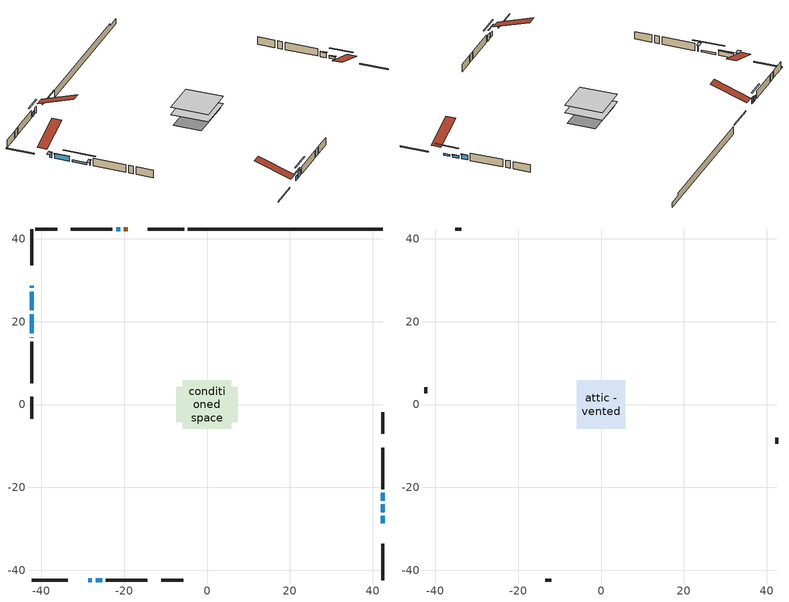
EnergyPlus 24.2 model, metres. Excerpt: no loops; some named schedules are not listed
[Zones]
conditioned space
 floor adiabatic (AdiabaticFloorConstruction): -5.82,-5.82 -5.82,5.82 5.82,5.82 5.82,-5.82 z1.37
 floor foundation (Slab1 construction): -7.39,-4.34 -7.39,4.34 7.39,4.34 7.39,-4.34 z-1.07
 wall outside (RimJoist1 construction): -5.53,42.34 -14.33,42.34 / -42.34,-42.34 -33.54,-42.34 / -42.34,42.34 -42.34,33.54 / 42.34,-42.34 42.34,-33.54 z1.37:1.67
 wall outside (AdiabaticWallConstruction 1): -19.17,42.34 -20.03,42.34 z1.37:3.4
 wall outside (AdiabaticWallConstruction): -42.34,28.69 -42.34,28.18 / -42.34,16.25 -42.34,16.08 z1.37:2.97; -42.34,27.26 -42.34,22.68 / 42.34,-23.18 42.34,-21.35 z1.37:2.89; 42.34,-28.69 42.34,-26.86 / -42.34,21.75 -42.34,17.18 z1.37:1.98; 42.34,-25.94 42.34,-24.11 z1.37:2.13; -20.96,42.34 -21.88,42.34 / -28.69,-42.34 -27.78,-42.34 z1.37:2.9; -26.85,-42.34 -25.33,-42.34 z1.37:3.4
 wall outside (Wall1 construction): -22.81,42.34 -32.82,42.34 / -24.4,-42.34 -14.38,-42.34 / -42.34,15.15 -42.34,5.13 / 42.34,-20.42 42.34,-10.4 z1.37:3.81
 wall outside (Wall3 construction): -36.12,42.34 -41.41,42.34 / -11.08,-42.34 -5.79,-42.34 / -42.34,1.83 -42.34,-3.46 / 42.34,-7.11 42.34,-1.81 z1.37:3.81
 wall foundation (FoundationWall1 construction): -4.6,42.34,-1.07 -4.6,42.34,1.37 37.65,42.34,1.37 37.65,42.34,0.54 42.34,42.34,0.54 42.34,42.34,-1.07
 window (WindowConstruction 6): -42.34,28.69 -42.34,28.18 z1.37:2.97
 window (WindowConstruction 5): -42.34,27.26 -42.34,22.68 z1.37:2.89
 window (WindowConstruction 8): 42.34,-28.69 42.34,-26.86 z1.37:1.98
 window (WindowConstruction 9): -42.34,21.75 -42.34,17.18 z1.37:1.98
 window (WindowConstruction 7): -42.34,16.25 -42.34,16.08 z1.37:2.97
 window (WindowConstruction): 42.34,-25.94 42.34,-24.11 z1.37:2.13
 window (WindowConstruction 1): 42.34,-23.18 42.34,-21.35 z1.37:2.89
 window (WindowConstruction 2): -20.96,42.34 -21.88,42.34 z1.37:2.89
 window (WindowConstruction 3): -28.69,-42.34 -27.78,-42.34 z1.37:2.89
 window (WindowConstruction 4): -26.85,-42.34 -25.33,-42.34 z1.37:3.4
 door (Door): -19.18,42.34 -20.03,42.34 z1.37:3.4
 ceiling adiabatic (AdiabaticFloorConstruction): 5.82,-5.82 5.82,5.82 -5.82,5.82 -5.82,-5.82 z1.37
attic - vented
 floor to conditioned space (Floor1 construction Reversed): -5.82,-5.82 -5.82,5.82 5.82,5.82 5.82,-5.82 z3.81
 wall outside (Wall2 construction): -33.75,42.34 -35.19,42.34 / -13.45,-42.34 -12.01,-42.34 / -42.34,4.2 -42.34,2.76 / 42.34,-9.47 42.34,-8.04 z1.37:3.81
 roof outside (Roof1 construction): -18.25,42.34,3.81 -18.25,31,7.59 -15.26,31,7.59 -15.26,42.34,3.81; -29.62,-42.34,3.81 -29.62,-31,7.59 -32.61,-31,7.59 -32.61,-42.34,3.81; -42.34,29.62,3.81 -31,29.62,7.59 -31,32.61,7.59 -42.34,32.61,3.81; 42.34,-29.62,3.81 31,-29.62,7.59 31,-32.61,7.59 42.34,-32.61,3.81
shading: -42.34,27.89 -42.34,28.99 -44.17,28.99 -44.17,27.89 z3.27; -42.34,22.56 -42.34,27.37 -42.64,27.37 -42.64,22.56 z3.01; 42.34,-24.12 42.34,-31.43 42.64,-31.43 42.64,-24.12 z4.72; -42.34,14.44 -42.34,24.49 -42.64,24.49 -42.64,14.44 z4.72; -42.34,15.78 -42.34,16.55 -44.17,16.55 -44.17,15.78 z3.27; 42.34,-23.99 42.34,-26.05 42.64,-26.05 42.64,-23.99 z2.25; 42.34,-21.23 42.34,-23.3 42.64,-23.3 42.64,-21.23 z3.01; -24.32,42.34 -18.52,42.34 -18.52,42.64 -24.32,42.64 z5.34; -26.26,-42.34 -30.21,-42.34 -30.21,-42.64 -26.26,-42.64 z4.41; -22.59,-42.34 -29.59,-42.34 -29.59,-42.64 -22.59,-42.64 z6.14
[Building]
Building 1: Terrain=Suburbs
[Site:Location]
Bathurst AP_NB: Latitude {deg}=47.63; Longitude {deg}=-65.74; Time Zone {hr}=-4; Elevation {m}=59; Keep Site Location Information=Yes
[Site:GroundTemperature:Shallow]
0.0375368, -2.14911, -2.32423, -1.28655, 2.87914, 7.02543, 10.62, 12.8971, 13.0906, 11.2385, 7.7356, 3.71651
[Site:WaterMainsTemperature]
Calculation Method=Schedule; Temperature Schedule=mains temperature schedule
[Material] Roughness=Rough; Thermal Absorptance=0.9
Name | Thickness {m} | Conductivity {W/m-K} | Density {kg/m3} | Specific Heat {J/kg-K} | Solar Absorptance | Visible Absorptance
asphalt or fiberglass shingles | 0.00635 | 0.162714 | 1121.4 | 1465.45 | 0.4 | 0.4
ceiling loosefill ins | 0.254 | 0.0480833 | 16.02 | 1046.75 | 0.7 | 0.7
ceiling stud and cavity | 0.1397 | 0.0921454 | 65.682 | 1177.47 | 0.7 | 0.7
concrete 4.0 in. | 0.1016 | 1.803125 | 2242.8 | 837.4 | 0.7 | 0.7
concrete 8.0 in. | 0.2032 | 1.803125 | 2242.8 | 837.4 | 0.7 | 0.7
door material | 0.04445 | 0.0451087 | 512.64 | 1214.23 | 0.7 | 0.7
floor covering | 0.0127 | 0.0433444 | 54.468 | 1339.84 | 0.6 | 0.6
floor rigid ins; wall rigid ins 1 | 0.512978 | 0.029427 | 32.04 | 1214.23 | 0.7 | 0.7
floor stud and cavity | 0.1397 | 1.75129 | 37.0049 | 1207.88 | 0.7 | 0.7
furniture material conditioned space 1 | 0.1524 | 0.115458 | 640.8 | 1214.23 | 0.6 | 0.6
gypsum board | 0.0127 | 0.160291 | 801 | 837.4 | 0.6 | 0.6
osb sheathing 0.5 in. | 0.0127 | 0.115458 | 512.64 | 1214.23 | 0.7 | 0.7
osb sheathing 0.75 in. | 0.01905 | 0.115458 | 512.64 | 1214.23 | 0.7 | 0.7
osb sheathing 2.0 in. | 0.0508 | 0.115458 | 512.64 | 1214.23 | 0.7 | 0.7
rim joist rigid ins; wall rigid ins | 0.051816 | 0.029427 | 32.04 | 1214.23 | 0.7 | 0.7
rim joist stud and cavity | 0.0508 | 0.0296939 | 125.044 | 1163.47 | 0.6 | 0.6
wall stud and cavity | 0.1397 | 0.196872 | 139.0536 | 1170.24 | 0.7 | 0.7
wall stud and cavity 1 | 0.0889 | 6.9971 | 50.32683 | 1063.81 | 0.6 | 0.6
wall stud and cavity 2 | 0.1397 | 0.250838 | 139.0536 | 1170.24 | 0.7 | 0.7
wall stud and cavity 3 | 0.0889 | 0.380278 | 52.3479 | 1209.89 | 0.7 | 0.7
wall stud and cavity 4 | 0.0889 | 0.391764 | 83.0341 | 1211.67 | 0.7 | 0.7
wood siding | 0.0254 | 0.102417 | 544.68 | 1172.36 | 0.4 | 0.4
wood siding 1 | 0.00254 | 0.102417 | 544.68 | 1172.36 | 0.4 | 0.4
wood siding 2; wood siding 3; wood siding 4 | 0.0254 | 0.102417 | 544.68 | 1172.36 | 0.7 | 0.7
[WindowMaterial:SimpleGlazingSystem]
Name | U-Factor {W/m2-K} | Solar Heat Gain Coefficient
WindowMaterial | 3.1212 | 0.49
WindowMaterial 1 | 3.08997 | 0.56
WindowMaterial 2 | 3.063281 | 0.62
WindowMaterial 3 | 3.11098 | 0.49
WindowMaterial 4 | 3.01104 | 0.17
WindowMaterial 5 | 3.12176 | 0.46
[Construction]
AdiabaticFloorConstruction: floor stud and cavity, floor rigid ins, osb sheathing 0.75 in., floor covering
AdiabaticWallConstruction: wood siding 3, wall rigid ins 1, wall stud and cavity 3, gypsum board
AdiabaticWallConstruction 1: wood siding 4, wall rigid ins 1, wall stud and cavity 3, gypsum board
Door: door material
Floor1 construction Reversed: gypsum board, ceiling stud and cavity, ceiling loosefill ins
FoundationWall1 construction: concrete 8.0 in.
furniture construction conditioned space 1: furniture material conditioned space 1
PartitionWallConstruction: gypsum board, wall stud and cavity 4, gypsum board
RimJoist1 construction: wood siding 2, rim joist rigid ins, osb sheathing 2.0 in., rim joist stud and cavity
Roof1 construction: asphalt or fiberglass shingles
Slab1 construction: concrete 4.0 in.
Wall1 construction: wood siding, wall rigid ins, osb sheathing 0.5 in., wall stud and cavity, gypsum board
Wall2 construction: wood siding 1, wall stud and cavity 1
Wall3 construction: wood siding, wall rigid ins, osb sheathing 0.5 in., wall stud and cavity 2, gypsum board
WindowConstruction: WindowMaterial
WindowConstruction 1; WindowConstruction 2; WindowConstruction 3; WindowConstruction 5: WindowMaterial 1
WindowConstruction 4: WindowMaterial 2
WindowConstruction 6: WindowMaterial 3
WindowConstruction 7: WindowMaterial 4
WindowConstruction 8; WindowConstruction 9: WindowMaterial 5
[Zone] Multiplier=1; Part of Total Floor Area=Yes
Name | Volume {m3}
attic - vented | 83.2589
conditioned space | 676.9
[Space]
Name | Zone | Volume {m3}
attic - vented 1 | attic - vented | 83.2589
conditioned space 1 | conditioned space | 676.9
[ZoneInfiltration:EffectiveLeakageArea]
infil attic - vented 1: Zone or Space=attic - vented 1; Schedule=Always On Discrete; Effective Air Leakage Area {cm2}=5425.6; Stack Coefficient=0.000432502; Wind Coefficient=1.40512e-05
[ZoneMixing]
whole house fan mix: Zone or Space=attic - vented; Schedule=Always On Continuous; Design Flow Rate Calculation Method=Flow/Zone; Design Flow Rate {m3/s}=0; Source Zone or Space=conditioned space
[SurfaceProperty:ExposedFoundationPerimeter]
Slab1: Exposed Perimeter Calculation Method=TotalExposedPerimeter; Total Exposed Perimeter {m}=46.94
[InternalMass] Zone or ZoneList=conditioned space; Space or SpaceList=conditioned space 1
Name | Construction | Surface Area {m2}
furniture mass conditioned space 1 | furniture construction conditioned space 1 | 105.6
partition wall mass | PartitionWallConstruction | 264.001
[Lights]
interior lighting: Zone or ZoneList or Space or SpaceList=conditioned space 1; Schedule=interior lighting schedule; Design Level Calculation Method=LightingLevel; Lighting Level {W}=343.2; Return Air Fraction=0; Fraction Radiant=0.6; Fraction Visible=0.2; Fraction Replaceable=1
[People]
occupants: Zone or ZoneList or Space or SpaceList=conditioned space 1; Number of People Schedule=occupants schedule; Number of People Calculation Method=People; Number of People=3; Fraction Radiant=0.314171; Sensible Heat Fraction=0.56303; Activity Level Schedule=occupants activity schedule; Carbon Dioxide Generation Rate {m3/s-W}=0; Enable ASHRAE 55 Comfort Warnings=No; Mean Radiant Temperature Calculation Type=EnclosureAveraged
[ElectricEquipment] Zone or ZoneList or Space or SpaceList=conditioned space 1; Design Level Calculation Method=EquipmentLevel
Name | Schedule | Design Level {W} | Fraction Latent | Fraction Radiant | Fraction Lost
clothes dryer | clothes dryer schedule | 140.772 | 0.015 | 0.081 | 0.85
clothes washer | clothes washer schedule | 32.1985 | 0.03 | 0.162 | 0.7
cooking range | cooking range schedule | 215.147 | 0.08 | 0.432 | 0.2
dishwasher | dishwasher schedule | 66.8632 | 0.3 | 0.18 | 0.4
fridge | fridge schedule | 72.9452 | 0 | 0.6 | 0
mech vent bath fan 0 | mech vent bath fan 0 schedule | 50.2 | 0 | 0 | 1
mech vent bath fan 1 | mech vent bath fan 1 schedule | 50.2 | 0 | 0 | 1
mech vent house fan | mech vent house fan schedule | 11.9667 | 0 | 0 | 1
mech vent house fan cfis | mech vent house fan cfis schedule | 0 | 0 | 0 | 0
misc plug loads | misc plug loads schedule | 494.7 | 0.045 | 0.513 | 0.1
whole house fan | Always On Discrete | 0 | 0 | 0 | 1
[OtherEquipment] Zone or ZoneList or Space or SpaceList=conditioned space 1; Design Level Calculation Method=EquipmentLevel
Name | Fuel Type | Schedule | Design Level {W} | Fraction Latent | Fraction Radiant | Fraction Lost
clothes dryer 1 | Electricity | clothes dryer schedule | 0 | 0.015 | 0.081 | 0.85
cooking range 1 | Electricity | cooking range schedule | 0 | 0.08 | 0.432 | 0.2
general water use latent | None | general water use schedule | 62.594 | 1 | 0 | 0
general water use sensible | None | general water use schedule | -61.6891 | 0 | 0.6 | 0
mech vent house fan latent load | None | Always On Discrete | 0 | 1 | 0 | 0
mech vent house fan sensible load | None | Always On Discrete | 0 | 0 | 0 | 0
water heater energy adjustment1 | Electricity | Always On Discrete | 0.01 | 0 | 0 | 1
[ZoneInfiltration:DesignFlowRate] Zone or ZoneList or Space or SpaceList=conditioned space 1; Schedule=Always On Discrete; Design Flow Rate Calculation Method=Flow/Zone; Design Flow Rate {m3/s}=0
infil flow; natural vent flow; whole house fan flow
[ZoneControl:Thermostat]
conditioned space Thermostat: Zone or ZoneList=conditioned space; Control Type Schedule=conditioned space Thermostat Schedule; Control 1=conditioned space temperature setpoint; Temperature Difference Between Cutout And Setpoint {deltaC}=0
[ZoneHVAC:Baseboard:Convective:Electric]
electric baseboard: Availability Schedule=Always On Discrete; Heating Design Capacity {W}=36446; Efficiency=1
[AirLoopHVAC:UnitarySystem]
unit heater unitary system: Control Type=Load; Controlling Zone or Thermostat Location=conditioned space; Dehumidification Control Type=None; Availability Schedule=Always On Discrete; Supply Fan=unit heater supply fan; Fan Placement=BlowThrough; Supply Air Fan Operating Mode Schedule=unit heater auto fan schedule; Heating Coil=unit heater htg coil; DX Heating Coil Sizing Ratio=1; Use DOAS DX Cooling Coil=No; Minimum Supply Air Temperature {C}=2; Latent Load Control=SensibleOnlyLoadControl; Cooling Supply Air Flow Rate Method=None; Heating Supply Air Flow Rate Method=SupplyAirFlowRate; Heating Supply Air Flow Rate {m3/s}=0.00141584; No Load Supply Air Flow Rate Method=SupplyAirFlowRate; No Load Supply Air Flow Rate {m3/s}=0; No Load Supply Air Flow Rate Control Set To Low Speed=Yes; Maximum Supply Air Temperature {C}=48.8889; Maximum Outdoor Dry-Bulb Temperature for Supplemental Heater Operation {C}=21; Ancillary On-Cycle Electric Power {W}=0; Ancillary Off-Cycle Electric Power {W}=0
[Fan:SystemModel]
unit heater supply fan: Availability Schedule=Always On Discrete; Design Maximum Air Flow Rate {m3/s}=0.00141584; Speed Control Method=Discrete; Electric Power Minimum Flow Rate Fraction=0.2; Design Pressure Rise {Pa}=500; Motor Efficiency=1; Motor In Air Stream Fraction=1; Design Electric Power Consumption {W}=Autosize; Design Power Sizing Method=PowerPerFlow; Electric Power Per Unit Flow Rate {W/(m3/s)}=28251.7; Electric Power Per Unit Flow Rate Per Unit Pressure {W/((m3/s)-Pa)}=1.66667; Fan Total Efficiency=0.7; Motor Loss Radiative Fraction=0; Number of Speeds=1; Speed Flow Fraction 1=1; Speed Electric Power Fraction 1=1
[Coil:Heating:Fuel]
unit heater htg coil: Availability Schedule=Always On Discrete; Fuel Type=OtherFuel1; Burner Efficiency=0.3; Nominal Capacity {W}=0.293071; On Cycle Parasitic Electric Load {W}=0; Off Cycle Parasitic Fuel Load {W}=0
[Zone equipment]
conditioned space: electric baseboard, unit heater unitary system
[Foundation:Kiva]
Foundation Kiva 1: Initial Indoor Air Temperature {C}=18; Wall Height Above Grade {m}=1.36998; Wall Depth Below Slab {m}=0.2032
[Foundation:Kiva:Settings]
Soil Conductivity {W/m-K}=0.849921; Soil Density {kg/m3}=1842.3; Soil Specific Heat {J/kg-K}=418.7; Ground Solar Absorptivity=0.9; Ground Thermal Absorptivity=0.9; Ground Surface Roughness {m}=0.03; Far-Field Width {m}=40; Deep-Ground Boundary Condition=ZeroFlux; Deep-Ground Depth {m}=40; Minimum Cell Dimension {m}=0.2; Maximum Cell Growth Coefficient=3; Simulation Timestep=Timestep
[Exterior:Lights]
exterior lighting: Schedule=exterior lighting schedule; Design Level {W}=75.6
[EnergyManagementSystem:GlobalVariable]
infil_program_Qfan
infil_program_Qinf
natural_vent_program_Qnv
natural_vent_program_Qwhf
[EnergyManagementSystem:Sensor]
Name | Output:Variable or Output:Meter Index Key | Output:Variable or Output:Meter
airflow_gain | infil flow | Infiltration Sensible Heat Gain Energy
airflow_gain_1 | natural vent flow | Infiltration Sensible Heat Gain Energy
airflow_gain_2 | whole house fan flow | Infiltration Sensible Heat Gain Energy
airflow_loss | infil flow | Infiltration Sensible Heat Loss Energy
airflow_loss_1 | natural vent flow | Infiltration Sensible Heat Loss Energy
airflow_loss_2 | whole house fan flow | Infiltration Sensible Heat Loss Energy
clg_load_cond |  | Cooling:EnergyTransfer:Zone:CONDITIONED SPACE
clg_sp_s; clg_sp_s_1 | cooling setpoint | Schedule Value
clothes_dryer_exhaust_0_sch_s | clothes dryer exhaust 0 schedule | Schedule Value
conditioned_space_clg_unmet_s | conditioned space | Zone Cooling Setpoint Not Met Time
conditioned_space_htg_unmet_s | conditioned space | Zone Heating Setpoint Not Met Time
cool_season | cooling season schedule | Schedule Value
fridge_tin_s | conditioned space | Zone Mean Air Temperature
htg_load_cond |  | Heating:EnergyTransfer:Zone:CONDITIONED SPACE
htg_sp_s; htg_sp_s_1 | heating setpoint | Schedule Value
ig_ee_conv | clothes dryer | Electric Equipment Convective Heating Energy
ig_ee_conv_2 | cooking range | Electric Equipment Convective Heating Energy
ig_ee_conv_4 | fridge | Electric Equipment Convective Heating Energy
ig_ee_conv_5 | misc plug loads | Electric Equipment Convective Heating Energy
ig_ee_conv_6 | whole house fan | Electric Equipment Convective Heating Energy
ig_ee_rad | clothes dryer | Electric Equipment Radiant Heating Energy
ig_ee_rad_2 | cooking range | Electric Equipment Radiant Heating Energy
ig_ee_rad_4 | fridge | Electric Equipment Radiant Heating Energy
ig_ee_rad_5 | misc plug loads | Electric Equipment Radiant Heating Energy
ig_ee_rad_6 | whole house fan | Electric Equipment Radiant Heating Energy
ig_lgt_conv | interior lighting | Lights Convective Heating Energy
ig_lgt_rad | interior lighting | Lights Radiant Heating Energy
ig_lgt_vis | interior lighting | Lights Visible Radiation Heating Energy
ig_oe_conv | clothes dryer 1 | Other Equipment Convective Heating Energy
ig_oe_conv_1 | cooking range 1 | Other Equipment Convective Heating Energy
ig_oe_conv_2 | general water use latent | Other Equipment Convective Heating Energy
ig_oe_conv_3 | general water use sensible | Other Equipment Convective Heating Energy
ig_oe_conv_4 | water heater energy adjustment1 | Other Equipment Convective Heating Energy
ig_oe_rad | clothes dryer 1 | Other Equipment Radiant Heating Energy
ig_oe_rad_1 | cooking range 1 | Other Equipment Radiant Heating Energy
ig_oe_rad_2 | general water use latent | Other Equipment Radiant Heating Energy
ig_oe_rad_3 | general water use sensible | Other Equipment Radiant Heating Energy
ig_oe_rad_4 | water heater energy adjustment1 | Other Equipment Radiant Heating Energy
ig_ppl_conv | occupants | People Convective Heating Energy
ig_ppl_rad | occupants | People Radiant Heating Energy
im_conv | furniture mass conditioned space 1 | Surface Inside Face Convection Heat Gain Energy
im_conv_1 | partition wall mass | Surface Inside Face Convection Heat Gain Energy
im_ig | furniture mass conditioned space 1 | Surface Inside Face Internal Gains Radiation Heat Gain Energy
im_ig_1 | partition wall mass | Surface Inside Face Internal Gains Radiation Heat Gain Energy
im_lgt | furniture mass conditioned space 1 | Surface Inside Face Lights Radiation Heat Gain Energy
im_lgt_1 | partition wall mass | Surface Inside Face Lights Radiation Heat Gain Energy
im_sol | furniture mass conditioned space 1 | Surface Inside Face Solar Radiation Heat Gain Energy
im_sol_1 | partition wall mass | Surface Inside Face Solar Radiation Heat Gain Energy
im_surf | furniture mass conditioned space 1 | Surface Inside Face Net Surface Thermal Radiation Heat Gain Energy
im_surf_1 | partition wall mass | Surface Inside Face Net Surface Thermal Radiation Heat Gain Energy
mech_vent_bath_fan_0_sch_s | mech vent bath fan 0 schedule | Schedule Value
mech_vent_bath_fan_1_sch_s | mech vent bath fan 1 schedule | Schedule Value
mv_conv | mech vent bath fan 0 | Electric Equipment Convective Heating Energy
mv_conv_1 | mech vent bath fan 1 | Electric Equipment Convective Heating Energy
mv_conv_2 | mech vent house fan | Electric Equipment Convective Heating Energy
mv_conv_3 | mech vent house fan cfis | Electric Equipment Convective Heating Energy
mv_conv_4 | mech vent house fan latent load | Other Equipment Convective Heating Energy
mv_conv_5 | mech vent house fan sensible load | Other Equipment Convective Heating Energy
mv_rad | mech vent bath fan 0 | Electric Equipment Radiant Heating Energy
mv_rad_1 | mech vent bath fan 1 | Electric Equipment Radiant Heating Energy
mv_rad_2 | mech vent house fan | Electric Equipment Radiant Heating Energy
mv_rad_3 | mech vent house fan cfis | Electric Equipment Radiant Heating Energy
mv_rad_4 | mech vent house fan latent load | Other Equipment Radiant Heating Energy
mv_rad_5 | mech vent house fan sensible load | Other Equipment Radiant Heating Energy
natural_vent_s | natural vent schedule | Schedule Value
out_pb_s |  | Site Outdoor Air Barometric Pressure
out_wt_s |  | Site Outdoor Air Humidity Ratio
site_vw_s |  | Site Wind Speed
ss_back_out | Window1 | Surface Window Shortwave from Zone Back Out Window Heat Transfer Rate
ss_back_out_1 | Window10 | Surface Window Shortwave from Zone Back Out Window Heat Transfer Rate
ss_back_out_2 | Window15 | Surface Window Shortwave from Zone Back Out Window Heat Transfer Rate
ss_back_out_3 | Window17 | Surface Window Shortwave from Zone Back Out Window Heat Transfer Rate
ss_back_out_4 | Window2 | Surface Window Shortwave from Zone Back Out Window Heat Transfer Rate
ss_back_out_5 | Window3 | Surface Window Shortwave from Zone Back Out Window Heat Transfer Rate
ss_back_out_6 | Window5 | Surface Window Shortwave from Zone Back Out Window Heat Transfer Rate
ss_back_out_7 | Window7 | Surface Window Shortwave from Zone Back Out Window Heat Transfer Rate
ss_back_out_8 | Window8 | Surface Window Shortwave from Zone Back Out Window Heat Transfer Rate
ss_back_out_9 | Window9 | Surface Window Shortwave from Zone Back Out Window Heat Transfer Rate
ss_conv | Door1 | Surface Inside Face Convection Heat Gain Energy
ss_conv_1 | Window1 | Surface Inside Face Convection Heat Gain Energy
ss_conv_10 | Window9 | Surface Inside Face Convection Heat Gain Energy
ss_conv_2 | Window10 | Surface Inside Face Convection Heat Gain Energy
ss_conv_3 | Window15 | Surface Inside Face Convection Heat Gain Energy
ss_conv_4 | Window17 | Surface Inside Face Convection Heat Gain Energy
ss_conv_5 | Window2 | Surface Inside Face Convection Heat Gain Energy
ss_conv_6 | Window3 | Surface Inside Face Convection Heat Gain Energy
ss_conv_7 | Window5 | Surface Inside Face Convection Heat Gain Energy
ss_conv_8 | Window7 | Surface Inside Face Convection Heat Gain Energy
ss_conv_9 | Window8 | Surface Inside Face Convection Heat Gain Energy
ss_ig | Door1 | Surface Inside Face Internal Gains Radiation Heat Gain Energy
ss_ig_1 | Window1 | Surface Inside Face Internal Gains Radiation Heat Gain Energy
ss_ig_10 | Window9 | Surface Inside Face Internal Gains Radiation Heat Gain Energy
ss_ig_2 | Window10 | Surface Inside Face Internal Gains Radiation Heat Gain Energy
ss_ig_3 | Window15 | Surface Inside Face Internal Gains Radiation Heat Gain Energy
ss_ig_4 | Window17 | Surface Inside Face Internal Gains Radiation Heat Gain Energy
ss_ig_5 | Window2 | Surface Inside Face Internal Gains Radiation Heat Gain Energy
ss_ig_6 | Window3 | Surface Inside Face Internal Gains Radiation Heat Gain Energy
ss_ig_7 | Window5 | Surface Inside Face Internal Gains Radiation Heat Gain Energy
ss_ig_8 | Window7 | Surface Inside Face Internal Gains Radiation Heat Gain Energy
ss_ig_9 | Window8 | Surface Inside Face Internal Gains Radiation Heat Gain Energy
ss_lgt | Door1 | Surface Inside Face Lights Radiation Heat Gain Energy
ss_sol | Door1 | Surface Inside Face Solar Radiation Heat Gain Energy
ss_surf | Door1 | Surface Inside Face Net Surface Thermal Radiation Heat Gain Energy
ss_surf_1 | Window1 | Surface Inside Face Net Surface Thermal Radiation Heat Gain Energy
ss_surf_10 | Window9 | Surface Inside Face Net Surface Thermal Radiation Heat Gain Energy
ss_surf_2 | Window10 | Surface Inside Face Net Surface Thermal Radiation Heat Gain Energy
ss_surf_3 | Window15 | Surface Inside Face Net Surface Thermal Radiation Heat Gain Energy
ss_surf_4 | Window17 | Surface Inside Face Net Surface Thermal Radiation Heat Gain Energy
ss_surf_5 | Window2 | Surface Inside Face Net Surface Thermal Radiation Heat Gain Energy
ss_surf_6 | Window3 | Surface Inside Face Net Surface Thermal Radiation Heat Gain Energy
ss_surf_7 | Window5 | Surface Inside Face Net Surface Thermal Radiation Heat Gain Energy
ss_surf_8 | Window7 | Surface Inside Face Net Surface Thermal Radiation Heat Gain Energy
ss_surf_9 | Window8 | Surface Inside Face Net Surface Thermal Radiation Heat Gain Energy
ss_trans_in | Window1 | Surface Window Transmitted Solar Radiation Rate
ss_trans_in_1 | Window10 | Surface Window Transmitted Solar Radiation Rate
ss_trans_in_2 | Window15 | Surface Window Transmitted Solar Radiation Rate
ss_trans_in_3 | Window17 | Surface Window Transmitted Solar Radiation Rate
ss_trans_in_4 | Window2 | Surface Window Transmitted Solar Radiation Rate
ss_trans_in_5 | Window3 | Surface Window Transmitted Solar Radiation Rate
ss_trans_in_6 | Window5 | Surface Window Transmitted Solar Radiation Rate
ss_trans_in_7 | Window7 | Surface Window Transmitted Solar Radiation Rate
ss_trans_in_8 | Window8 | Surface Window Transmitted Solar Radiation Rate
ss_trans_in_9 | Window9 | Surface Window Transmitted Solar Radiation Rate
ss_trans_out | Window1 | Surface Inside Face Initial Transmitted Diffuse Transmitted Out Window Solar Radiation Rate
ss_trans_out_1 | Window10 | Surface Inside Face Initial Transmitted Diffuse Transmitted Out Window Solar Radiation Rate
ss_trans_out_2 | Window15 | Surface Inside Face Initial Transmitted Diffuse Transmitted Out Window Solar Radiation Rate
ss_trans_out_3 | Window17 | Surface Inside Face Initial Transmitted Diffuse Transmitted Out Window Solar Radiation Rate
ss_trans_out_4 | Window2 | Surface Inside Face Initial Transmitted Diffuse Transmitted Out Window Solar Radiation Rate
ss_trans_out_5 | Window3 | Surface Inside Face Initial Transmitted Diffuse Transmitted Out Window Solar Radiation Rate
ss_trans_out_6 | Window5 | Surface Inside Face Initial Transmitted Diffuse Transmitted Out Window Solar Radiation Rate
ss_trans_out_7 | Window7 | Surface Inside Face Initial Transmitted Diffuse Transmitted Out Window Solar Radiation Rate
ss_trans_out_8 | Window8 | Surface Inside Face Initial Transmitted Diffuse Transmitted Out Window Solar Radiation Rate
ss_trans_out_9 | Window9 | Surface Inside Face Initial Transmitted Diffuse Transmitted Out Window Solar Radiation Rate
s_conv | Floor1 | Surface Inside Face Convection Heat Gain Energy
